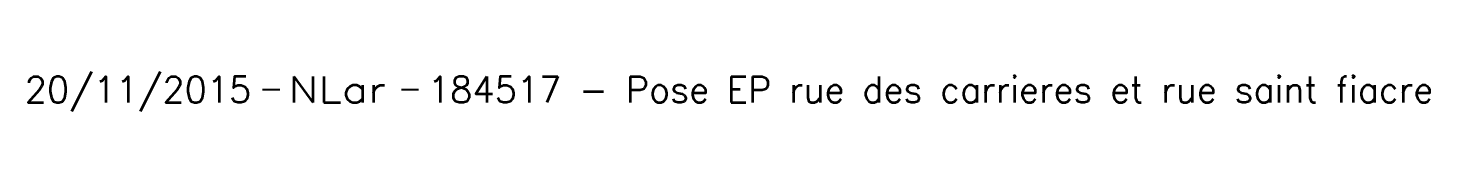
# Model space of a CAD drawing. Header units: millimetres. Extents: x 185011 to 185897, y 128253 to 129000.
# Drawn here: x 185510.99 to 185551.55, y 128987.87 to 128989.01 of the extents above; entities that cross this region are included whole.
import ezdxf
from ezdxf.enums import TextEntityAlignment as Align

# ---------------------------------------------------------------- set-up
doc = ezdxf.new("R2010")
doc.units = ezdxf.units.MM
doc.layers.get('0').update_dxf_attribs({"linetype": 'CONTINUOUS'})
doc.layers.add('E_910', color=7, linetype='CONTINUOUS', plot=False)
doc.styles.get("Standard").update_dxf_attribs({"font": 'romans.shx', "width": 0.85})

# ---------------------------------------------------------------- blocks, each defined once
blk = doc.blocks.new('GIS_MODF')
at = {"color": 0, "linetype": 'Continuous', "flags": 128}
for points in [[(-2.257, -0.012), (-1.757, -0.012)], [(1.758, -0.012), (2.258, -0.012)]]:
    blk.add_lwpolyline(points, dxfattribs=at)
at = {"color": 0, "linetype": 'Continuous'}
blk.add_attdef('DATE', text='', height=0.75, dxfattribs=at).set_placement((-2.583, -0.387), align=Align.RIGHT)
at = {"color": 0, "linetype": 'Continuous', "width": 3.590909}
blk.add_attdef('USER', text='', height=0.75, dxfattribs=at).set_placement((-1.516, -0.387), (1.306, -0.387), align=Align.FIT)
at = {"color": 0, "linetype": 'Continuous'}
blk.add_attdef('DESC', (2.528, -0.387), '', height=0.75, dxfattribs=at)

msp = doc.modelspace()

# ---------------------------------------------------------------- block references
at = {"layer": 'E_910'}
ref = msp.add_blockref('GIS_MODF', (185520.033, 128988.505), dxfattribs=at)
ref.add_attrib('DATE', '20/11/2015', dxfattribs={"layer": '0', "color": 0, "linetype": 'Continuous', "height": 0.75}).set_placement((185517.45, 128988.118), align=Align.RIGHT)
ref.add_attrib('USER', 'NLar', dxfattribs={"layer": '0', "color": 0, "linetype": 'Continuous', "height": 0.75, "width": 1.128571}).set_placement((185518.517, 128988.118), (185521.339, 128988.118), align=Align.FIT)
ref.add_attrib('DESC', '184517 - Pose EP rue des carrieres et rue saint fiacre', (185522.561, 128988.118), dxfattribs={"layer": '0', "color": 0, "linetype": 'Continuous', "height": 0.75})

doc.saveas('drawing.dxf')
